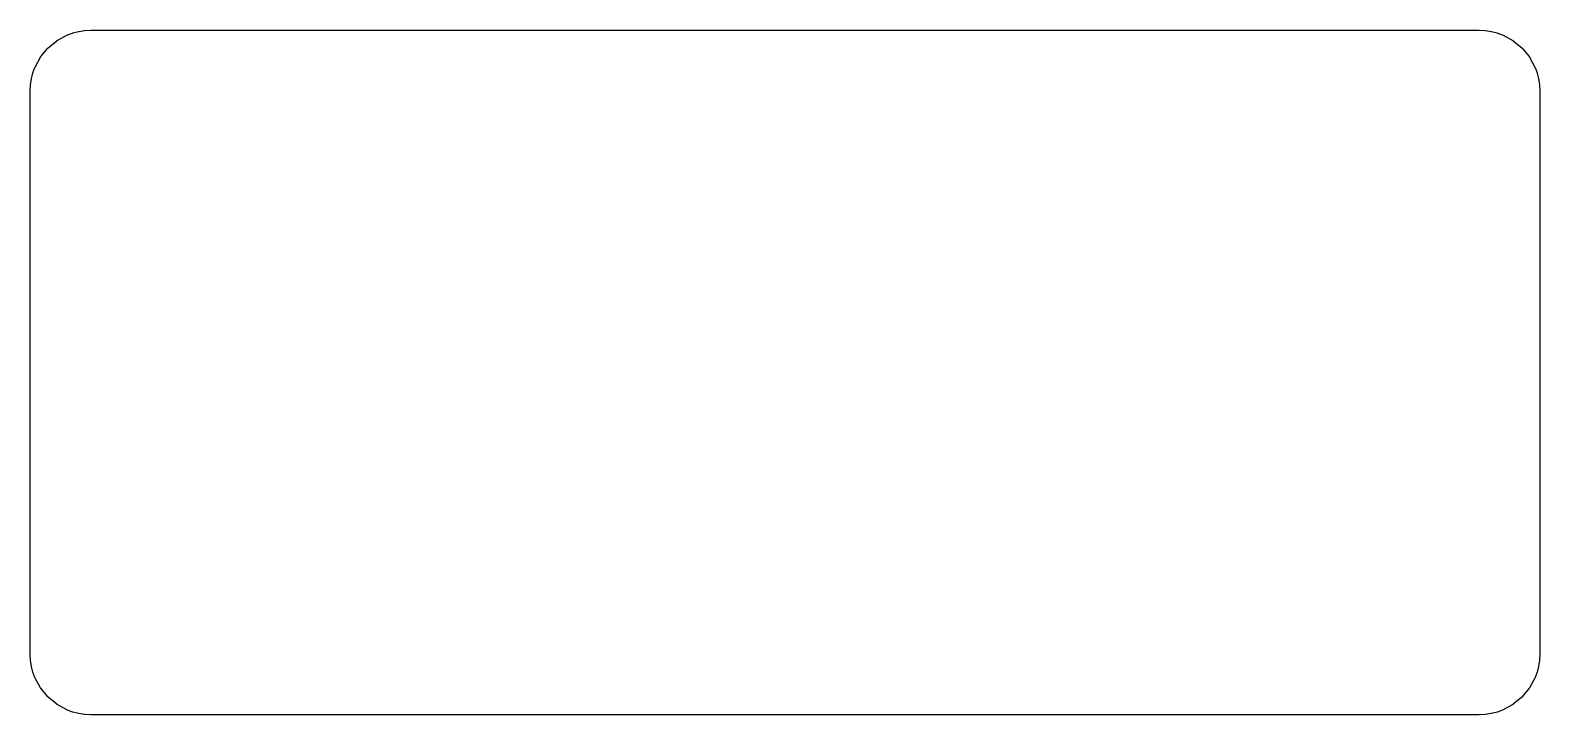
# Model space of a CAD drawing. Header units: millimetres. Extents: x 0 to 100, y 0 to 45.
import ezdxf

# ---------------------------------------------------------------- set-up
doc = ezdxf.new("R2010")
doc.units = ezdxf.units.MM

msp = doc.modelspace()

# ---------------------------------------------------------------- linework, layer by layer
msp.add_lwpolyline([(97.49, 45.29), (97.51, 45.28), (97.86, 45.15), (97.89, 45.14), (98.53, 44.79), (98.55, 44.78), (98.57, 44.76), (99.13, 44.3), (99.15, 44.29), (99.16, 44.27), (99.63, 43.71), (99.64, 43.69), (99.65, 43.67), (100, 43.02), (100.02, 42.99), (100.15, 42.64), (100.15, 42.62), (100.25, 42.26), (100.25, 42.24), (100.31, 41.86), (100.31, 41.84), (100.33, 41.45), (100.33, 41.43), (100.33, 4.03), (100.33, 4.02), (100.31, 3.63), (100.31, 3.61), (100.25, 3.23), (100.25, 3.21), (100.15, 2.84), (100.15, 2.82), (100.02, 2.47), (100, 2.44), (99.65, 1.8), (99.64, 1.78), (99.63, 1.76), (99.16, 1.2), (99.15, 1.18), (99.13, 1.17), (98.57, 0.7), (98.55, 0.69), (98.53, 0.68), (97.89, 0.33), (97.86, 0.31), (97.51, 0.18), (97.49, 0.18), (97.12, 0.08), (97.1, 0.08), (96.72, 0.02), (96.7, 0.02), (96.31, 0), (96.3, 0), (4.03, 0), (4.02, 0), (3.63, 0.02), (3.61, 0.02), (3.23, 0.08), (3.21, 0.08), (2.84, 0.18), (2.82, 0.18), (2.47, 0.31), (2.44, 0.33), (1.8, 0.68), (1.78, 0.69), (1.76, 0.7), (1.2, 1.17), (1.18, 1.18), (1.17, 1.2), (0.7, 1.76), (0.69, 1.78), (0.68, 1.8), (0.33, 2.44), (0.31, 2.47), (0.18, 2.82), (0.18, 2.84), (0.08, 3.21), (0.08, 3.23), (0.02, 3.61), (0.02, 3.63), (0, 4.02), (0, 4.03), (0, 41.43), (0, 41.45), (0.02, 41.84), (0.02, 41.86), (0.08, 42.24), (0.08, 42.26), (0.18, 42.62), (0.18, 42.64), (0.31, 42.99), (0.33, 43.02), (0.68, 43.67), (0.69, 43.69), (0.7, 43.71), (1.17, 44.27), (1.18, 44.29), (1.2, 44.3), (1.76, 44.76), (1.78, 44.78), (1.8, 44.79), (2.44, 45.14), (2.47, 45.15), (2.82, 45.28), (2.84, 45.29), (3.21, 45.38), (3.23, 45.39), (3.61, 45.44), (3.63, 45.45), (4.02, 45.47), (4.03, 45.47), (96.3, 45.47), (96.31, 45.47), (96.7, 45.45), (96.72, 45.44), (97.1, 45.39), (97.12, 45.38), (97.49, 45.29)], close=True)

doc.saveas('drawing.dxf')
